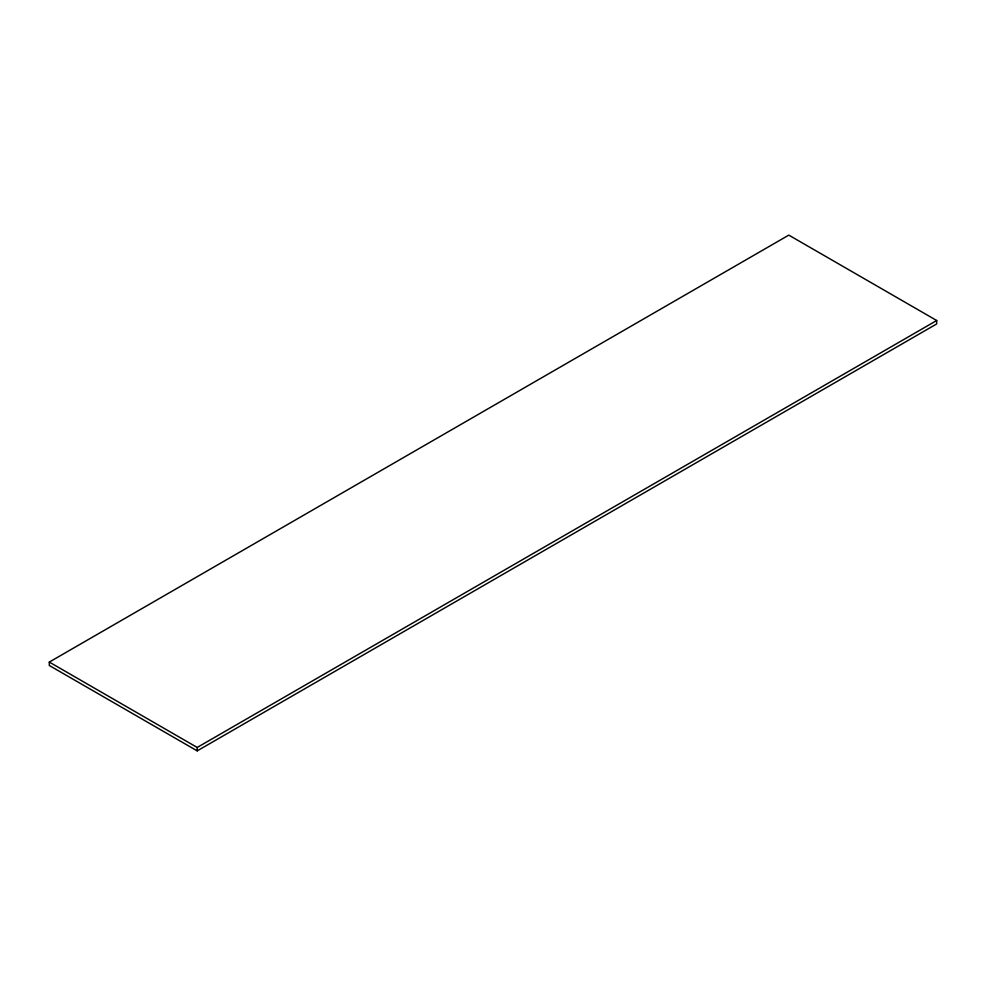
<?xml version="1.0" encoding="UTF-8"?>
<svg xmlns="http://www.w3.org/2000/svg" width="986" height="986" viewBox="0 0 986 986"><rect width="100%" height="100%" fill="white"/><g stroke="black" fill="none" stroke-linecap="round" stroke-linejoin="round"><path stroke-width="1.48" d="M49.3 662.074L788.8 235.124L936.7 320.512L936.7 323.926L197.2 750.876L49.3 665.488L49.3 662.074L197.2 747.462L936.7 320.512M197.2 747.462L197.2 750.876"/></g></svg>
